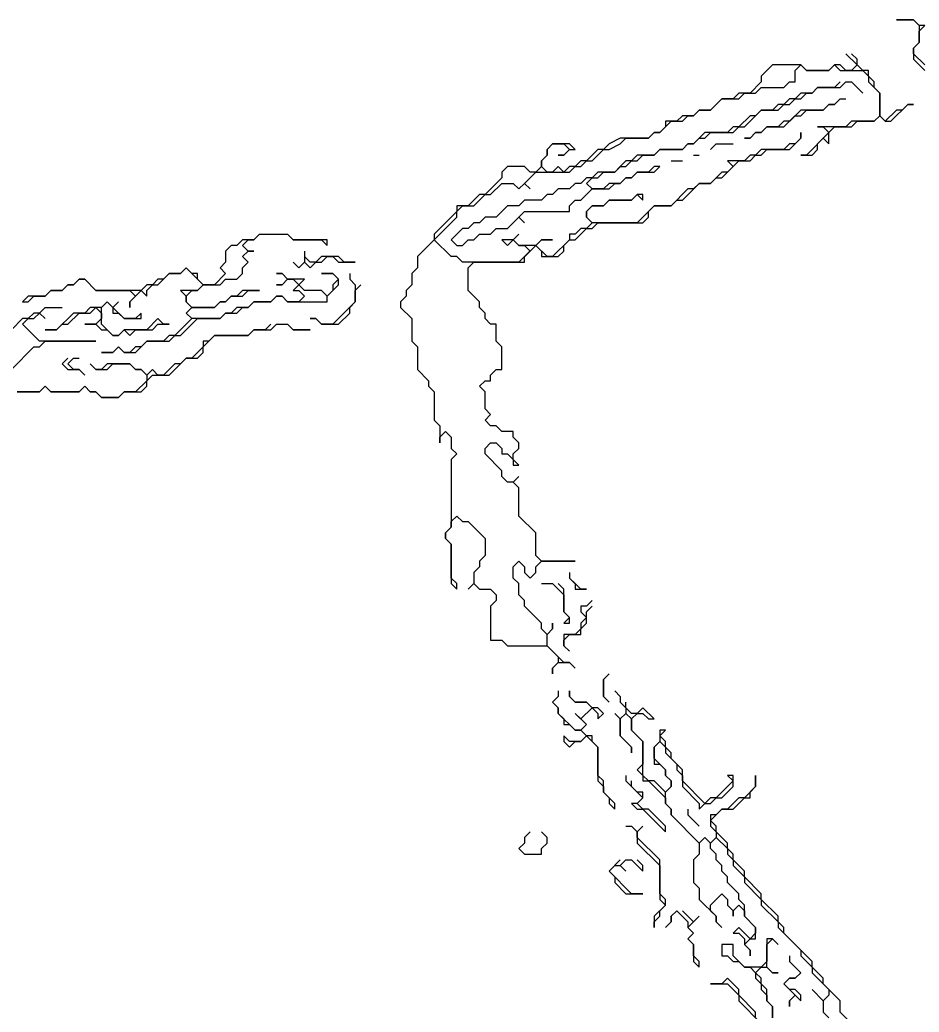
# Model space of a CAD drawing. Header units: metres. Extents: x 76363 to 76886, y 81203 to 81673.
# Drawn here: x 76647.2 to 76711, y 81477.4 to 81547.8 of the extents above; entities that cross this region are included whole.
import ezdxf

# ---------------------------------------------------------------- set-up
doc = ezdxf.new("R2010")
doc.units = ezdxf.units.M

msp = doc.modelspace()

# ---------------------------------------------------------------- linework, layer by layer
for points in [[(76711.4, 81547.4, 229.57), (76711, 81547.4, 229.57), (76710.6, 81547.8, 229.433), (76709.4, 81547.8, 229.37), (76710.6, 81547.8, 229.433), (76711, 81547.4, 229.57), (76711, 81546.2, 229.9), (76710.6, 81545.8, 229.81), (76710.6, 81545, 229.62), (76711.4, 81544.2, 229.66)], [(76711.4, 81544.6, 229.83), (76710.6, 81545.4, 229.737), (76710.6, 81545.8, 229.81), (76711, 81546.2, 229.9), (76711, 81547, 229.63), (76711.4, 81547.4, 229.57)], [(76705.8, 81545.4, 229.5), (76706.6, 81544.6, 229.598), (76706.2, 81544.2, 229.75), (76705.8, 81544.2, 229.75), (76705.4, 81544.6, 229.69), (76705, 81544.6, 229.585), (76704.6, 81544.2, 229.45), (76703, 81544.2, 229.15), (76702.6, 81544.6, 229.015), (76700.6, 81544.6, 228.91), (76699.8, 81543.8, 228.92), (76699.8, 81543.4, 228.895), (76699, 81542.6, 229.02), (76698.2, 81542.6, 228.86), (76697.8, 81542.2, 228.87), (76697, 81542.2, 228.855), (76696.2, 81541.4, 228.85), (76695.4, 81541.4, 228.82), (76695, 81541, 228.845), (76694.2, 81541, 228.837), (76693.8, 81540.6, 228.87), (76693, 81540.6, 228.87), (76693, 81540.2, 228.895), (76692.6, 81539.8, 228.99), (76692.2, 81539.8, 228.955), (76691.8, 81539.4, 228.97), (76689.8, 81539.4, 228.68), (76689, 81539, 228.735), (76688.6, 81538.6, 228.73), (76688.2, 81538.6, 228.73), (76687.4, 81537.8, 228.767), (76687, 81537.8, 228.765), (76686.6, 81537.4, 228.83), (76686.2, 81537.4, 228.91), (76685.8, 81537, 228.93), (76685.4, 81537.4, 228.99), (76685, 81537, 228.81), (76684.6, 81537, 228.66), (76684.2, 81537.4, 228.61), (76684.2, 81537.8, 228.625), (76684.6, 81538.2, 228.64), (76684.6, 81538.6, 228.66), (76685, 81539, 228.6), (76685.8, 81539, 228.67), (76686.2, 81538.6, 228.66), (76685.8, 81538.2, 228.86), (76685.4, 81538.2, 228.79), (76685.8, 81538.2, 228.86), (76686.2, 81538.6, 228.66), (76686.6, 81538.6, 228.73), (76686.2, 81539, 228.67), (76685, 81539, 228.6), (76684.6, 81538.6, 228.66), (76684.6, 81538.2, 228.64), (76684.2, 81537.8, 228.625), (76684.2, 81537.4, 228.61), (76683.8, 81537, 228.59), (76683.4, 81537, 228.6), (76683, 81537.4, 228.54), (76681.8, 81537.4, 228.465), (76681.4, 81537, 228.52), (76681.4, 81536.6, 228.51), (76680.2, 81535.4, 228.535), (76679.8, 81535.4, 228.46), (76679, 81534.6, 228.5), (76678.2, 81534.6, 228.43), (76678.2, 81534.2, 228.41), (76676.6, 81532.6, 228.5), (76676.6, 81532.2, 228.49), (76675.4, 81531, 228.545), (76675.4, 81530.2, 228.55), (76675, 81529.8, 228.45), (76675, 81529, 228.43), (76674.6, 81528.6, 228.4), (76674.6, 81528.2, 228.39), (76674.2, 81527.8, 228.3), (76674.2, 81527.4, 228.303), (76675, 81526.6, 228.55), (76675, 81525, 228.32), (76675.4, 81524.6, 228.46), (76675.4, 81523, 228.337), (76676.2, 81522.2, 228.42), (76676.2, 81521.8, 228.295), (76676.6, 81521.4, 228.39), (76676.6, 81519.4, 228.415), (76677, 81519, 228.51), (76677, 81517.8, 228.455), (76677, 81518.2, 228.438), (76677.4, 81518.6, 228.565), (76677.8, 81518.2, 228.785), (76677.8, 81517.4, 228.75), (76678.2, 81517, 228.88), (76677.8, 81516.6, 228.653), (76677.8, 81511.8, 228.42), (76677.4, 81511.4, 228.33), (76677.4, 81511, 228.315), (76677.8, 81510.6, 228.37), (76677.8, 81507.8, 228.32), (76678.2, 81507.4, 228.38), (76678.2, 81507.8, 228.47), (76677.8, 81508.2, 228.38), (76677.8, 81510.6, 228.37), (76677.4, 81511, 228.315), (76677.4, 81511.4, 228.33), (76677.8, 81511.8, 228.42), (76677.8, 81512.2, 228.44), (76678.2, 81512.6, 228.565), (76678.6, 81512.2, 228.75), (76679, 81512.2, 228.82), (76680.2, 81511, 228.835), (76680.2, 81509.8, 228.7), (76679.8, 81509.4, 228.62), (76679.8, 81509, 228.71), (76679.4, 81508.6, 228.73), (76679.4, 81507.8, 228.585), (76679, 81507.4, 228.53), (76679.4, 81507.8, 228.585), (76679.8, 81507.4, 228.495), (76680.6, 81507.4, 228.76), (76681, 81507, 228.505), (76681, 81506.6, 228.485), (76680.6, 81506.2, 228.42), (76680.6, 81503.8, 228.37), (76681.4, 81503.8, 228.59), (76681.8, 81503.4, 228.37), (76684.6, 81503.4, 228.75), (76685.4, 81502.6, 228.657), (76685.4, 81502.2, 228.395), (76685, 81501.8, 228.26), (76685, 81501.4, 228.27), (76685, 81501.8, 228.26), (76685.4, 81502.2, 228.395), (76686.2, 81502.2, 228.73), (76686.6, 81501.8, 228.537), (76686.2, 81502.2, 228.73), (76685.8, 81502.2, 228.637), (76684.6, 81503.4, 228.75), (76684.6, 81504.2, 229.06), (76685, 81504.6, 229.15), (76685, 81505, 229.205), (76685, 81504.6, 229.15), (76684.6, 81504.2, 229.06), (76684.2, 81504.6, 229.16), (76684.2, 81505, 229.17), (76683, 81506.2, 229.15), (76683, 81506.6, 229.25), (76682.6, 81507, 229.225), (76682.6, 81507.8, 229.45), (76682.2, 81508.2, 229.4), (76682.2, 81509, 229.528), (76682.6, 81509.4, 229.3), (76683, 81509, 229.2), (76683, 81508.6, 229.437), (76683.4, 81508.2, 229.24), (76683.8, 81508.6, 228.95), (76683.8, 81509, 228.81), (76684.2, 81509.4, 228.675), (76686.6, 81509.4, 228.66), (76684.2, 81509.4, 228.675), (76683.8, 81509.8, 228.747), (76683.8, 81511.4, 228.62), (76682.6, 81512.6, 228.71), (76682.6, 81514.6, 228.565), (76682.2, 81515, 228.59), (76682.6, 81515.4, 228.675), (76682.2, 81515, 228.59), (76681.8, 81515, 228.78), (76681.4, 81515.4, 228.91), (76681.4, 81515.8, 228.89), (76680.2, 81517, 229.1), (76680.2, 81517.4, 229.04), (76680.6, 81517.8, 228.98), (76681, 81517.8, 229.003), (76681.4, 81517.4, 229.23), (76681.4, 81517, 229.25), (76681.8, 81517, 229.12), (76682.2, 81516.6, 228.77), (76682.2, 81516.2, 228.76), (76682.6, 81516.2, 228.715), (76682.2, 81516.6, 228.77), (76682.2, 81517, 228.89), (76682.6, 81517.4, 228.73), (76682.6, 81517.8, 228.74), (76682.2, 81518.2, 228.73), (76682.2, 81518.6, 228.785), (76681.4, 81518.6, 228.63), (76681, 81519, 228.655), (76680.6, 81519, 228.655), (76680.2, 81519.4, 228.748), (76680.6, 81519.8, 228.65), (76680.2, 81520.2, 228.71), (76680.2, 81521.4, 228.61), (76679.8, 81521.8, 228.7), (76680.2, 81522.2, 228.873), (76680.6, 81522.2, 228.795), (76680.6, 81522.6, 228.85), (76681, 81523, 228.67), (76681.4, 81523, 228.48), (76681.4, 81524.6, 228.32), (76681, 81525, 228.38), (76681, 81526.2, 228.165), (76680.6, 81526.2, 228.21), (76680.2, 81526.6, 228.22), (76680.2, 81527, 228.24), (76679.8, 81527.4, 228.26), (76679.8, 81527.8, 228.275), (76679, 81528.6, 228.36), (76679, 81530.2, 228.31), (76679.4, 81530.6, 228.56), (76683, 81530.6, 228.43), (76683, 81531, 228.485), (76683.8, 81531.8, 228.67), (76684.2, 81531.4, 228.575), (76684.2, 81531, 228.477), (76685.4, 81531, 228.51), (76685.8, 81531.4, 228.53), (76685.8, 81531.8, 228.59), (76686.2, 81532.2, 228.56), (76686.6, 81532.2, 228.44), (76687.4, 81533, 228.71), (76687.8, 81533, 228.635), (76688.2, 81533.4, 228.65), (76691.4, 81533.4, 228.64), (76691.8, 81533.8, 228.57), (76691.8, 81534.2, 228.63), (76692.2, 81534.6, 228.77), (76693.4, 81534.6, 228.76), (76693.8, 81535, 228.97), (76694.2, 81535, 228.85), (76695.4, 81536.2, 229.21), (76696.2, 81536.2, 229.17), (76696.6, 81536.6, 229.22), (76697, 81536.6, 229.22), (76698.2, 81537.8, 229.73), (76699, 81537.8, 229.57), (76699.4, 81538.2, 229.545), (76699.8, 81538.2, 229.51), (76700.2, 81538.6, 229.64), (76701.8, 81538.6, 229.56), (76702.6, 81539.4, 229.7), (76702.6, 81539.8, 229.835), (76702.6, 81539.4, 229.7), (76702.2, 81539, 229.69), (76701.8, 81539, 229.77), (76701.4, 81538.6, 229.635), (76699.8, 81538.6, 229.733), (76699.4, 81538.2, 229.545), (76699, 81538.2, 229.74), (76698.6, 81537.8, 229.53), (76697.4, 81537.8, 229.65), (76697.8, 81537.4, 229.48), (76697.4, 81537, 229.31), (76697, 81537, 229.355), (76696.2, 81536.2, 229.17), (76695.4, 81536.2, 229.21), (76695, 81535.8, 229.04), (76694.6, 81535.8, 229.16), (76693.4, 81534.6, 228.76), (76692.2, 81534.6, 228.77), (76691, 81533.4, 228.64), (76687.8, 81533.4, 228.81), (76687.4, 81533.8, 228.895), (76687.4, 81534.2, 229.07), (76687.8, 81534.6, 229.24), (76688.6, 81534.6, 229.2), (76689, 81535, 229.347), (76690.6, 81535, 229.13), (76691, 81535.4, 229.26), (76691.4, 81535, 229.04), (76691.4, 81535.4, 229.3), (76691, 81535.4, 229.26), (76690.6, 81535, 229.13), (76689, 81535, 229.347), (76688.6, 81534.6, 229.2), (76687.8, 81534.6, 229.24), (76687.4, 81534.2, 229.07), (76687.4, 81533.8, 228.895), (76687.8, 81533.4, 228.81), (76687.4, 81533, 228.71), (76687, 81533, 228.71), (76686.6, 81532.6, 228.575), (76686.2, 81532.6, 228.715), (76686.2, 81532.2, 228.56), (76685, 81531, 228.55), (76684.6, 81531, 228.503), (76683.8, 81531.8, 228.67), (76684.2, 81532.2, 228.915), (76685, 81532.2, 228.87), (76684.2, 81532.2, 228.915), (76683.8, 81531.8, 228.67), (76682.6, 81531.8, 228.83), (76682.2, 81532.2, 229.13), (76682.6, 81532.6, 229.17), (76682.2, 81532.2, 229.13), (76681.4, 81532.2, 229.23), (76681.8, 81531.8, 228.883), (76682.2, 81532.2, 229.13), (76682.6, 81531.8, 228.83), (76683, 81531.8, 228.83), (76683.4, 81531.4, 228.55), (76682.6, 81530.6, 228.55), (76678.6, 81530.6, 228.633), (76678.2, 81531, 228.845), (76677.8, 81531, 228.925), (76676.6, 81532.2, 228.49), (76678.2, 81533.8, 228.48), (76678.2, 81534.2, 228.41), (76678.6, 81534.6, 228.435), (76679.4, 81534.6, 228.47), (76680.2, 81535.4, 228.535), (76680.6, 81535.4, 228.57), (76681.4, 81536.2, 228.528), (76682.2, 81536.2, 228.83), (76682.6, 81535.8, 228.877), (76683, 81536.2, 228.86), (76683.4, 81535.8, 229.01), (76683, 81536.2, 228.86), (76683.8, 81537, 228.59), (76686.2, 81537, 228.89), (76686.6, 81537.4, 228.83), (76687, 81537.4, 228.785), (76687.4, 81537.8, 228.767), (76687.8, 81537.8, 228.84), (76688.6, 81538.6, 228.73), (76689, 81538.6, 228.76), (76689.8, 81539, 228.81), (76690.2, 81539.4, 228.75), (76691.8, 81539.4, 228.97), (76692.2, 81539.8, 228.955), (76692.6, 81539.8, 228.99), (76693.4, 81540.6, 228.87), (76694.2, 81540.6, 228.873), (76694.6, 81541, 228.885), (76695, 81541, 228.845), (76695.4, 81541.4, 228.82), (76696.2, 81541.4, 228.85), (76697, 81542.2, 228.855), (76698.2, 81542.2, 228.85), (76698.6, 81542.6, 228.975), (76699.4, 81542.6, 229.02), (76699.8, 81543, 228.88), (76701.4, 81543, 229.255), (76701.8, 81543.4, 229.23), (76702.2, 81543.4, 229.345), (76702.2, 81544.2, 229.01), (76702.6, 81544.6, 229.015), (76703, 81544.2, 229.15), (76704.6, 81544.2, 229.45), (76705, 81544.6, 229.585), (76705.4, 81544.2, 229.76), (76707, 81544.2, 229.67), (76707.4, 81543.8, 229.73), (76707.4, 81543.4, 229.75), (76708.2, 81542.6, 229.635), (76708.2, 81541, 229.525), (76707.8, 81540.6, 229.55), (76706.2, 81540.6, 229.67), (76705.8, 81540.2, 229.66), (76703.8, 81540.2, 229.81), (76704.2, 81540.2, 229.855), (76704.6, 81539.8, 229.56), (76703, 81538.2, 229.46), (76702.6, 81538.2, 229.45), (76703.4, 81538.2, 229.42), (76703.8, 81538.6, 229.47), (76703.8, 81539, 229.557), (76704.2, 81539.4, 229.547), (76704.6, 81539, 229.46), (76704.6, 81539.8, 229.56), (76705, 81540.2, 229.695), (76706.2, 81540.2, 229.575), (76706.6, 81540.6, 229.68), (76707.8, 81540.6, 229.55), (76708.2, 81541, 229.525), (76708.6, 81540.6, 229.43), (76709, 81540.6, 229.407), (76710.2, 81541.8, 229.44), (76710.6, 81541.8, 229.44), (76710.2, 81541.8, 229.44), (76709.8, 81541.4, 229.31), (76709.4, 81541.4, 229.39), (76708.6, 81540.6, 229.43), (76708.2, 81541, 229.525), (76708.2, 81542.6, 229.635), (76707.8, 81543, 229.7), (76707.8, 81543.4, 229.71), (76707.4, 81543.8, 229.73), (76707.4, 81544.2, 229.71), (76707, 81544.2, 229.67), (76706.6, 81544.6, 229.598), (76706.6, 81545, 229.56), (76706.2, 81545.4, 229.57)], [(76705.4, 81543.4, 230.02), (76705, 81543, 230.05), (76703.8, 81543, 229.785), (76703.4, 81542.6, 230.08), (76702.6, 81542.6, 229.885), (76702.2, 81542.2, 230.06), (76701.8, 81542.2, 229.72), (76701.4, 81541.8, 229.952), (76701, 81541.8, 229.82), (76700.6, 81541.4, 229.95), (76699.8, 81541.4, 229.783), (76699.4, 81541, 230.015), (76699, 81541, 229.717), (76698.2, 81540.2, 229.835), (76697.8, 81540.2, 229.76), (76697.4, 81539.8, 229.82), (76695.8, 81539.8, 229.67), (76695, 81539, 229.755), (76694.6, 81539, 229.71), (76694.2, 81538.6, 229.827), (76692.6, 81538.6, 229.585), (76692.2, 81538.2, 229.735), (76691, 81538.2, 229.505), (76690.6, 81537.8, 229.675), (76690.2, 81537.8, 229.55), (76689.4, 81537, 229.72), (76688.2, 81537, 229.378), (76687.8, 81536.6, 229.333), (76687.4, 81536.6, 229.25), (76687, 81536.2, 229.465), (76686.6, 81536.2, 229.298), (76686.2, 81535.8, 229.46), (76685.4, 81535.8, 229.353), (76685, 81535.4, 229.44), (76684.6, 81535.4, 229.4), (76684.2, 81535, 229.5), (76683, 81535, 229.39), (76682.6, 81534.6, 229.49), (76681.8, 81534.6, 229.41), (76681, 81533.8, 229.3), (76680.2, 81533.8, 229.153), (76679.8, 81533.4, 229.175), (76679.4, 81533.4, 228.99), (76679, 81533, 229.085), (76678.6, 81533, 228.965), (76677.8, 81532.2, 229.015), (76678.2, 81531.8, 229.22), (76678.6, 81531.8, 229.19), (76679, 81532.2, 229.24), (76679.4, 81532.2, 229.417), (76679.8, 81532.6, 229.525), (76680.6, 81532.6, 229.485), (76681, 81533, 229.5), (76681.8, 81533, 229.73), (76682.6, 81533.8, 229.76), (76683, 81533.4, 229.51), (76682.6, 81533.8, 229.76), (76683, 81534.2, 229.793), (76686.2, 81534.2, 229.46), (76686.2, 81534.6, 229.55), (76686.6, 81535, 229.795), (76687, 81535, 229.795), (76687.8, 81535.8, 229.675), (76689, 81535.8, 229.705), (76689.4, 81536.2, 229.845), (76689.8, 81536.2, 229.915), (76690.2, 81536.6, 230.01), (76690.6, 81536.6, 229.93), (76691, 81537, 229.947), (76692.2, 81537, 229.95), (76692.6, 81537.4, 230.033), (76692.2, 81537.4, 229.96), (76691.8, 81537, 229.95), (76691, 81537, 229.947), (76690.6, 81536.6, 229.93), (76690.2, 81536.6, 230.01), (76689.8, 81536.2, 229.915), (76689, 81536.2, 229.84), (76688.6, 81535.8, 229.68), (76687.8, 81535.8, 229.675), (76687.4, 81536.2, 229.47), (76687.8, 81536.6, 229.333), (76688.2, 81536.6, 229.625), (76688.6, 81537, 229.57), (76689.4, 81537, 229.72), (76689.8, 81537.4, 229.583), (76690.2, 81537.4, 229.763), (76690.6, 81537.8, 229.675), (76691, 81537.8, 229.715), (76691.4, 81538.2, 229.707), (76692.2, 81538.2, 229.735), (76692.6, 81538.6, 229.585), (76694.2, 81538.6, 229.827), (76694.6, 81539, 229.71), (76695, 81539, 229.755), (76695.4, 81539.4, 229.805), (76695.8, 81539.4, 229.89), (76696.2, 81539.8, 229.767), (76697.8, 81539.8, 229.935), (76698.2, 81540.2, 229.835), (76698.6, 81540.2, 230.095), (76699.8, 81541.4, 229.783), (76701, 81541.4, 230.14), (76701.4, 81541.8, 229.952), (76701.8, 81541.8, 230.085), (76702.2, 81542.2, 230.06), (76702.6, 81542.2, 230.1), (76703, 81542.6, 229.962), (76703.4, 81542.6, 230.08), (76703.8, 81543, 229.785), (76705.4, 81543, 230.16), (76705.8, 81543.4, 230.1), (76706.2, 81543.4, 230.02), (76707, 81542.6, 230.02), (76706.2, 81543.4, 230.02)], [(76705.4, 81542.2, 230.275), (76705, 81541.8, 230.19), (76704.6, 81541.8, 230.15), (76704.2, 81541.4, 230.17), (76702.6, 81541.4, 230.327), (76701.8, 81540.6, 230.22), (76701.4, 81540.6, 230.23), (76701, 81540.2, 230.2), (76700.2, 81540.2, 230.13), (76699.8, 81539.8, 230.115), (76699.4, 81539.8, 230.115), (76699, 81539.4, 230.1), (76698.6, 81539.4, 230.18), (76699, 81539.4, 230.1), (76699.4, 81539.8, 230.115), (76699.8, 81539.8, 230.115), (76700.2, 81540.2, 230.13), (76701.4, 81540.2, 230.205), (76702.2, 81541, 230.313), (76702.6, 81541, 230.275), (76703, 81541.4, 230.25), (76704.2, 81541.4, 230.17), (76704.6, 81541.8, 230.15), (76705, 81541.8, 230.19), (76705.4, 81542.2, 230.275), (76705.8, 81542.2, 230.257)], [(76696.6, 81539, 230.09), (76696.2, 81538.6, 230.115), (76696.6, 81539, 230.09), (76697.8, 81539, 230.16)], [(76695, 81538.2, 230.02), (76695.4, 81538.2, 229.99)], [(76693.4, 81537.8, 230.05), (76694.2, 81537.8, 230.045)], [(76664.2, 81532.6, 228.47), (76663.8, 81532.2, 228.525), (76663, 81532.2, 228.6), (76662.6, 81531.8, 228.67), (76662.2, 81531.8, 228.67), (76661.8, 81531.4, 228.73), (76661.8, 81530.6, 228.81), (76661.4, 81530.2, 228.795), (76661.8, 81529.8, 228.89), (76661, 81529, 228.78), (76660.2, 81529, 228.86), (76659.8, 81529.4, 228.88), (76659.8, 81529.8, 228.82), (76659.4, 81529.8, 228.82), (76659, 81530.2, 228.99), (76658.6, 81529.8, 228.94), (76657.8, 81529.8, 228.98), (76657.4, 81529.4, 228.96), (76657, 81529.4, 229), (76656.6, 81529, 229.023), (76656.2, 81529, 228.985), (76655.8, 81528.6, 229.01), (76652.6, 81528.6, 229.1), (76651.8, 81529.4, 228.98), (76651.4, 81529.4, 228.985), (76651, 81529, 228.963), (76650.6, 81529, 228.97), (76650.2, 81528.6, 228.95), (76649.4, 81528.6, 228.955), (76649, 81528.2, 229.02), (76647.8, 81528.2, 228.98), (76647.4, 81527.8, 229.08), (76647.8, 81527.8, 229.145), (76648.2, 81528.2, 228.94), (76649, 81528.2, 229.02), (76649.4, 81528.6, 228.955), (76650.2, 81528.6, 228.95), (76650.6, 81529, 228.97), (76651, 81529, 228.963), (76651.4, 81529.4, 228.985), (76651.8, 81529.4, 228.98), (76652.6, 81528.6, 229.1), (76655, 81528.6, 229.048), (76655.4, 81528.2, 229.03), (76655, 81527.8, 229.24), (76655, 81527.4, 229.305), (76655, 81527.8, 229.24), (76655.8, 81528.6, 229.01), (76656.2, 81528.2, 229.035), (76656.2, 81528.6, 229.01), (76656.6, 81529, 229.023), (76657, 81529, 229.03), (76657.8, 81529.8, 228.98), (76658.6, 81529.8, 228.94), (76659, 81530.2, 228.99), (76660.2, 81529, 228.86), (76659.8, 81528.6, 228.99), (76658.6, 81528.6, 229.23), (76659, 81528.2, 229.248), (76659, 81527.8, 229.42), (76659.4, 81527.4, 229.595), (76659, 81527, 229.77), (76659.4, 81526.6, 229.94), (76658.2, 81525.4, 230.165), (76657.8, 81525.4, 230.045), (76657.4, 81525, 230), (76656.2, 81525, 229.995), (76655.8, 81524.6, 229.98), (76655.4, 81524.6, 230.14), (76655, 81524.2, 230.19), (76654.6, 81524.2, 230.39), (76654.2, 81524.6, 230.44), (76653.8, 81524.2, 230.43), (76653, 81524.2, 230.545), (76653.8, 81524.2, 230.43), (76654.2, 81524.6, 230.44), (76654.6, 81524.2, 230.39), (76655.4, 81524.2, 230.097), (76656.2, 81525, 229.995), (76657.8, 81525, 230.035), (76658.2, 81525.4, 230.165), (76658.6, 81525.4, 230.06), (76659.8, 81526.6, 229.87), (76661.4, 81526.6, 229.66), (76661.8, 81527, 229.61), (76662.6, 81527, 229.6), (76663, 81527.4, 229.735), (76663.4, 81527.4, 229.735), (76663.8, 81527.8, 229.79), (76665, 81527.8, 229.825), (76665.4, 81528.2, 229.88), (76665.8, 81528.2, 229.8), (76666.2, 81527.8, 229.71), (76669, 81527.8, 229.465), (76669, 81528.2, 229.44), (76669.8, 81529, 229.015), (76669.8, 81529.4, 228.99), (76669.4, 81529.8, 228.98), (76668.6, 81529.8, 229.09), (76669.4, 81529.8, 228.98), (76669.8, 81529.4, 228.99), (76669.4, 81529, 229.13), (76669.4, 81528.6, 229.163), (76669, 81528.2, 229.44), (76668.6, 81528.6, 229.347), (76667.4, 81528.6, 229.2), (76667, 81529, 229.14), (76667.4, 81529.4, 229.057), (76666.2, 81529.4, 229.28), (76665.8, 81529.8, 229.25), (76665.4, 81529.8, 229.26), (76665.8, 81529.8, 229.25), (76666.2, 81529.4, 229.28), (76665.8, 81529, 229.45), (76665.4, 81529, 229.49), (76665.8, 81529, 229.45), (76666.2, 81529.4, 229.28), (76666.6, 81529.4, 229.16), (76667, 81529, 229.14), (76666.6, 81528.6, 229.505), (76667, 81528.6, 229.272), (76667.4, 81528.2, 229.41), (76667, 81527.8, 229.54), (76666.2, 81527.8, 229.71), (76665.8, 81528.2, 229.8), (76665.4, 81528.2, 229.88), (76665, 81527.8, 229.825), (76663.8, 81527.8, 229.79), (76663.4, 81527.4, 229.735), (76662.6, 81527.4, 229.723), (76662.2, 81527, 229.605), (76661.8, 81527, 229.61), (76661.4, 81526.6, 229.66), (76659.4, 81526.6, 229.94), (76659, 81527, 229.77), (76659.4, 81527.4, 229.595), (76661, 81527.4, 229.365), (76661.4, 81527.8, 229.3), (76661.8, 81527.8, 229.34), (76662.2, 81528.2, 229.43), (76663, 81528.2, 229.545), (76663.4, 81528.6, 229.47), (76664.2, 81528.6, 229.587), (76663, 81528.6, 229.42), (76662.6, 81528.2, 229.43), (76662.2, 81528.2, 229.43), (76661.8, 81527.8, 229.34), (76661.4, 81527.8, 229.3), (76661, 81527.4, 229.365), (76659.4, 81527.4, 229.595), (76659, 81527.8, 229.42), (76659, 81528.2, 229.248), (76659.4, 81528.6, 229.07), (76659.8, 81528.6, 228.99), (76660.2, 81529, 228.86), (76661.4, 81529, 228.77), (76661.8, 81529.4, 228.893), (76662.6, 81529.4, 229.1), (76663, 81529.8, 229.075), (76663, 81530.2, 229.06), (76663.4, 81530.6, 229.07), (76663, 81531, 228.93), (76663.4, 81531.4, 228.835), (76663.8, 81531.4, 228.8), (76663.4, 81531.4, 228.835), (76663, 81531.8, 228.59), (76663.4, 81532.2, 228.56), (76663.8, 81532.2, 228.525), (76664.2, 81532.6, 228.47), (76666.2, 81532.6, 228.46), (76666.6, 81532.2, 228.51), (76668.6, 81532.2, 228.51), (76669, 81531.8, 228.49), (76669, 81532.2, 228.5), (76666.6, 81532.2, 228.51), (76666.2, 81532.6, 228.46)], [(76667.4, 81531.4, 228.63), (76667.4, 81530.6, 228.865), (76667, 81530.2, 228.96), (76666.6, 81530.6, 229.06), (76667, 81530.2, 228.96), (76667.4, 81530.6, 228.865), (76667.8, 81530.2, 228.88), (76668.2, 81530.6, 228.83), (76668.6, 81530.6, 228.67), (76669, 81531, 228.575), (76669.4, 81531, 228.525), (76669.8, 81530.6, 228.59), (76671, 81530.6, 228.505), (76670.2, 81530.6, 228.58), (76669.8, 81531, 228.56), (76668.6, 81531, 228.69), (76668.2, 81530.6, 228.83), (76667.8, 81530.6, 228.873), (76667.4, 81531, 228.77)], [(76670.6, 81529.8, 228.67), (76670.6, 81529.4, 228.713), (76671, 81529, 228.555), (76671, 81527.8, 228.39), (76669.4, 81526.2, 228.74), (76668.6, 81526.2, 228.75), (76668.2, 81526.6, 229.003), (76667.8, 81526.6, 229.02), (76668.2, 81526.6, 229.003), (76668.6, 81526.2, 228.75), (76669.8, 81526.2, 228.63), (76670.6, 81527, 228.51), (76670.6, 81527.4, 228.44), (76671, 81527.8, 228.39), (76671, 81528.6, 228.45), (76671.4, 81529, 228.463)], [(76653.4, 81527.8, 229.467), (76653, 81527.4, 230.09), (76652.2, 81527.4, 230.005), (76651.8, 81527, 230.206), (76651, 81527, 230.077), (76649.8, 81525.8, 230.405), (76649, 81525.8, 230.44), (76649.8, 81525.8, 230.405), (76650.2, 81526.2, 230.38), (76650.6, 81526.2, 230.45), (76651.4, 81527, 230.127), (76652.2, 81527, 230.197), (76652.6, 81527.4, 230.005), (76653, 81527, 230.365), (76653, 81526.6, 230.35), (76652.6, 81526.2, 230.6), (76651.8, 81526.2, 230.53), (76652.6, 81526.2, 230.6), (76653, 81525.8, 230.5), (76653.4, 81525.8, 230.43), (76653.8, 81525.4, 230.295), (76654.2, 81525.4, 230.215), (76654.6, 81525.8, 229.887), (76655, 81525.4, 230.01), (76655.4, 81525.8, 229.677), (76656.6, 81525.8, 229.8), (76657, 81526.2, 229.78), (76657.8, 81526.2, 229.895), (76657.4, 81526.2, 229.85), (76657, 81526.6, 229.64), (76656.2, 81525.8, 229.73), (76654.6, 81525.8, 229.887), (76654.2, 81525.4, 230.215), (76653.8, 81525.4, 230.295), (76653, 81526.2, 230.44), (76653, 81527.4, 230.09), (76653.4, 81527.8, 229.467), (76653.8, 81527.4, 229.72), (76653.8, 81527, 229.79), (76654.2, 81527, 229.737), (76654.6, 81526.6, 229.54), (76655.8, 81526.6, 229.42), (76655.8, 81527, 229.27), (76655.4, 81526.6, 229.383), (76654.6, 81526.6, 229.54), (76653.8, 81527.4, 229.72), (76654.2, 81527.8, 229.437)], [(76649, 81527.4, 229.477), (76648.6, 81527, 229.92), (76648.2, 81527, 229.792), (76647.8, 81526.6, 229.882), (76647.4, 81526.6, 229.623), (76646.6, 81525.8, 230.297)], [(76646.6, 81523, 230.02), (76648.2, 81524.6, 230.625), (76648.6, 81524.6, 230.585), (76649, 81525, 230.71), (76652.6, 81525, 230.7), (76648.6, 81525, 230.64), (76647.4, 81526.2, 229.958), (76647.8, 81526.6, 229.882), (76648.2, 81526.6, 230.1), (76648.6, 81527, 229.92), (76649, 81526.6, 230.09), (76648.6, 81527, 229.92), (76649, 81527.4, 229.477), (76650.2, 81527.4, 229.613)], [(76665, 81526.2, 228.897), (76664.6, 81525.8, 228.855), (76663.8, 81525.8, 228.855), (76663.4, 81525.4, 228.68), (76661, 81525.4, 229), (76660.6, 81525, 228.99), (76660.2, 81525, 229.22), (76660.2, 81524.6, 228.93), (76659.4, 81523.8, 228.857), (76659, 81523.8, 229.015), (76658.6, 81523.4, 228.92), (76658.2, 81523.4, 229.08), (76657.4, 81522.6, 228.89), (76657, 81522.6, 228.97), (76656.6, 81523, 229.18), (76656.2, 81522.6, 229.045), (76655.8, 81523, 229.38), (76655.4, 81523, 229.53), (76655, 81523.4, 229.907), (76653.4, 81523.4, 230.09), (76653, 81523, 229.96), (76652.6, 81523, 229.922), (76652.2, 81523.4, 230.25), (76652.6, 81523, 229.922), (76653.4, 81523, 229.88), (76653.8, 81523.4, 229.987), (76655, 81523.4, 229.907), (76655.4, 81523, 229.53), (76655.8, 81523, 229.38), (76656.2, 81522.6, 229.045), (76656.2, 81522.2, 228.95), (76655.4, 81521.4, 228.885), (76654.6, 81521.4, 228.947), (76654.2, 81521, 228.8), (76653, 81521, 228.91), (76652.6, 81521.4, 229.16), (76652.2, 81521.4, 229.09), (76651.8, 81521.8, 229.33), (76651.4, 81521.4, 229.24), (76649.4, 81521.4, 228.94), (76649, 81521.8, 229.243), (76648.6, 81521.4, 228.985), (76647, 81521.4, 229.22)], [(76647, 81521.4, 229.22), (76648.6, 81521.4, 228.985), (76649, 81521.8, 229.243), (76649.4, 81521.4, 228.94), (76651.4, 81521.4, 229.24), (76651.8, 81521.8, 229.33), (76652.2, 81521.4, 229.09), (76652.6, 81521.4, 229.16), (76653, 81521, 228.91), (76654.2, 81521, 228.8), (76654.6, 81521.4, 228.947), (76655.8, 81521.4, 228.865), (76656.2, 81521.8, 228.86), (76656.2, 81522.2, 228.95), (76656.6, 81522.6, 228.97), (76657.8, 81522.6, 228.77), (76659, 81523.8, 229.015), (76659.8, 81523.8, 228.807), (76660.2, 81524.2, 228.87), (76660.2, 81524.6, 228.93), (76661, 81525.4, 229), (76663.4, 81525.4, 228.68), (76663.8, 81525.8, 228.855), (76665, 81525.8, 228.7), (76665.4, 81526.2, 228.835), (76666.2, 81526.2, 228.87), (76666.6, 81525.8, 228.695), (76667.8, 81525.8, 228.61), (76666.6, 81525.8, 228.695), (76666.2, 81526.2, 228.87)], [(76650.6, 81523.8, 230.35), (76650.2, 81523.4, 230.1), (76650.6, 81523, 230.01), (76651.4, 81523, 230), (76651.8, 81522.6, 229.83), (76651.4, 81523, 230), (76651, 81523, 230.08), (76650.6, 81523.4, 230.14), (76651, 81523.8, 230.345), (76651.4, 81523.8, 230.34)], [(76686.2, 81508.6, 228.76), (76686.2, 81508.2, 228.84), (76686.6, 81507.8, 228.83), (76686.6, 81507.4, 228.833), (76687.4, 81507.4, 228.81), (76687, 81507.4, 228.81), (76686.2, 81508.2, 228.84)], [(76684.2, 81507.8, 228.99), (76685, 81507.8, 229.02), (76685.8, 81507, 229.17), (76685.8, 81505.8, 229.24), (76686.2, 81505.4, 229.26), (76685.8, 81505, 229.32), (76686.2, 81505, 229.32), (76686.2, 81505.4, 229.26), (76685.8, 81505.8, 229.24), (76685.8, 81507.4, 229.04), (76685.4, 81507.8, 229.06)], [(76687.8, 81506.6, 228.69), (76687.4, 81506.2, 228.87), (76687, 81506.2, 228.99), (76687, 81505.8, 228.94), (76687.4, 81505.4, 228.847), (76687, 81505, 228.93), (76687, 81504.6, 228.99), (76686.6, 81504.2, 229.125), (76685.8, 81504.2, 229.13), (76685.8, 81503.4, 228.94), (76686.2, 81503, 229.135), (76685.8, 81503.4, 228.94), (76685.8, 81503.8, 228.96), (76686.2, 81504.2, 229.2), (76687, 81504.2, 229.01), (76687, 81504.6, 228.99), (76687.4, 81505, 228.85), (76687.4, 81505.8, 228.81), (76687.8, 81506.2, 228.75)], [(76689, 81501.4, 228.765), (76688.6, 81501, 228.75), (76688.6, 81499.8, 228.735), (76689, 81499.4, 228.76), (76688.6, 81499.8, 228.735), (76688.6, 81501, 228.75)], [(76685.4, 81500.2, 228.26), (76685.4, 81499.8, 228.325), (76685, 81499.4, 228.3), (76685.4, 81499, 228.325), (76685.4, 81498.6, 228.315), (76685.8, 81498.2, 228.33), (76685.8, 81497.8, 228.39), (76686.2, 81497.8, 228.6), (76686.6, 81497.4, 228.67), (76687, 81497.4, 228.8), (76687.4, 81497, 228.703), (76687, 81496.6, 228.56), (76686.2, 81496.6, 228.41), (76685.8, 81497, 228.368), (76685.8, 81496.6, 228.37), (76686.2, 81496.2, 228.31), (76686.6, 81496.6, 228.485), (76687, 81496.6, 228.56), (76687.4, 81497, 228.703), (76688.2, 81496.2, 228.58), (76688.2, 81493.8, 228.39), (76688.6, 81493.4, 228.49), (76688.6, 81493, 228.48), (76689, 81492.6, 228.475), (76689, 81492.2, 228.435), (76689.4, 81491.8, 228.42), (76689.4, 81492.2, 228.515), (76688.6, 81493, 228.48), (76688.6, 81493.8, 228.58), (76688.2, 81494.2, 228.375), (76688.2, 81496.2, 228.58), (76687.8, 81496.6, 228.56), (76687.8, 81497, 228.73), (76687.4, 81497, 228.703), (76687, 81497.4, 228.8), (76687.4, 81497.8, 229.15), (76687, 81498.2, 228.94), (76687.8, 81499, 228.59), (76688.2, 81498.6, 228.57), (76688.2, 81498.2, 228.7), (76688.6, 81498.6, 228.57), (76688.2, 81499, 228.585), (76687.8, 81499, 228.59), (76687.4, 81499.4, 228.61), (76686.6, 81499.4, 228.54), (76686.2, 81499.8, 228.47), (76686.2, 81500.2, 228.41), (76686.2, 81499.8, 228.47), (76686.6, 81499.4, 228.54), (76687.4, 81499.4, 228.61), (76687.8, 81499, 228.59), (76687, 81498.2, 228.94), (76686.6, 81498.6, 228.8), (76687.4, 81497.8, 229.15), (76687, 81497.4, 228.8), (76686.6, 81497.4, 228.67), (76685.4, 81498.6, 228.315), (76685.4, 81499, 228.325), (76685, 81499.4, 228.3), (76685.4, 81499.8, 228.325)], [(76689.4, 81500.2, 229.01), (76689.8, 81499.8, 228.96), (76689.8, 81499.4, 228.945), (76690.2, 81499, 229.04), (76690.2, 81498.6, 228.967), (76689.8, 81498.2, 228.78), (76689.4, 81498.6, 228.675), (76689.8, 81498.2, 228.78), (76689.8, 81497, 228.835), (76690.6, 81496.2, 229.07), (76690.6, 81495.8, 229.047), (76690.6, 81496.2, 229.07), (76689.8, 81497, 228.835), (76689.8, 81498.2, 228.78), (76690.2, 81498.6, 228.967), (76690.6, 81498.2, 229.115), (76690.6, 81497.4, 229.235), (76691.4, 81496.6, 229.31), (76691.4, 81495, 229.47), (76691, 81494.6, 229.425), (76691.4, 81494.2, 229.513), (76691.4, 81493.8, 229.49), (76691.8, 81493.8, 229.56), (76693, 81492.6, 229.78), (76693, 81492.2, 229.75), (76693.4, 81491.8, 230.015), (76693.4, 81491.4, 229.92), (76695.4, 81489.4, 229.997), (76695.4, 81488.6, 229.82), (76695, 81488.2, 229.73), (76695, 81486.6, 229.735), (76695.4, 81486.2, 229.84), (76695.4, 81485.4, 229.95), (76696.6, 81484.2, 229.745), (76696.6, 81483.8, 229.65), (76697, 81483.4, 229.86), (76696.6, 81483.8, 229.65), (76696.6, 81484.2, 229.745), (76696.2, 81484.6, 229.76), (76696.2, 81485, 229.78), (76697, 81485.8, 230.12), (76697.4, 81485.4, 230.18), (76697.4, 81485, 230.133), (76697.8, 81484.6, 230.14), (76697.8, 81484.2, 230.12), (76697.8, 81484.6, 230.14), (76698.2, 81485, 230.08), (76698.6, 81484.6, 230.057), (76698.6, 81484.2, 230.155), (76699.4, 81483.4, 230.04), (76699.4, 81483, 230.27), (76699, 81482.6, 230.465), (76698.2, 81483.4, 230.213), (76697.8, 81483, 230.07), (76698.2, 81483, 230.18), (76698.6, 81482.6, 230.35), (76698.6, 81482.2, 230.27), (76699, 81481.8, 230.23), (76699, 81481.4, 230.14), (76699, 81481.8, 230.23), (76698.6, 81482.2, 230.27), (76699, 81482.6, 230.465), (76699.4, 81482.6, 230.355), (76699.4, 81483.4, 230.04), (76698.6, 81484.2, 230.155), (76698.6, 81485, 229.93), (76698.2, 81485.4, 229.94), (76698.2, 81485.8, 229.88), (76697.4, 81486.6, 230.19), (76697.4, 81487, 229.975), (76697, 81487.4, 230.07), (76697, 81487.8, 229.97), (76696.6, 81488.2, 229.96), (76696.6, 81488.6, 229.82), (76696.2, 81489, 230.03), (76696.2, 81489.4, 229.82), (76696.6, 81489.8, 229.6), (76697.4, 81489, 229.565), (76697.4, 81488.6, 229.555), (76697.8, 81488.2, 229.58), (76697.8, 81487.8, 229.59), (76698.6, 81487, 229.55), (76698.6, 81486.6, 229.58), (76699.8, 81485.4, 229.475), (76699.8, 81485, 229.53), (76701, 81483.8, 229.485), (76701, 81483.4, 229.49), (76702.6, 81481.8, 229.46), (76702.6, 81481.4, 229.52), (76703.4, 81480.6, 229.48), (76703.4, 81480.2, 229.47), (76704.6, 81479, 229.41), (76704.6, 81478.6, 229.39), (76704.2, 81478.2, 229.53), (76703.4, 81479, 229.68), (76704.2, 81478.2, 229.53), (76704.2, 81477.4, 229.8), (76704.6, 81477, 229.82)], [(76706.2, 81476.6, 229.45), (76705.4, 81477.4, 229.415), (76705.4, 81478.2, 229.37), (76704.2, 81479.4, 229.425), (76704.2, 81479.8, 229.45), (76703.4, 81480.6, 229.48), (76703.4, 81481, 229.505), (76701.4, 81483, 229.44), (76701.4, 81483.4, 229.46), (76701, 81483.8, 229.485), (76701, 81484.2, 229.5), (76699.8, 81485.4, 229.475), (76699.8, 81485.8, 229.5), (76698.6, 81487, 229.55), (76698.6, 81487.4, 229.57), (76697.8, 81488.2, 229.58), (76697.8, 81488.6, 229.552), (76697.4, 81489, 229.565), (76697.4, 81489.4, 229.51), (76696.6, 81490.2, 229.59), (76696.6, 81490.6, 229.57), (76696.2, 81491, 229.51), (76697, 81491.8, 229.39), (76697.8, 81491.8, 229.575), (76698.6, 81492.6, 229.49), (76699, 81492.6, 229.57), (76699, 81493, 229.515), (76699.4, 81493.4, 229.61), (76699.4, 81494.2, 229.56), (76699.4, 81493.4, 229.61), (76698.6, 81492.6, 229.49), (76698.2, 81492.6, 229.47), (76697.4, 81491.8, 229.46), (76697, 81491.8, 229.39), (76696.6, 81491.4, 229.47), (76696.2, 81491.4, 229.45), (76696.2, 81490.6, 229.605), (76696.6, 81490.2, 229.59), (76696.6, 81489.8, 229.6), (76696.2, 81489.4, 229.82), (76695.8, 81489.8, 229.88), (76695.4, 81489.4, 229.997), (76693.4, 81491.4, 229.92), (76693.4, 81491.8, 230.015), (76693, 81492.2, 229.75), (76693, 81493, 229.76), (76693.4, 81493.4, 229.623), (76693.4, 81493.8, 229.57), (76693, 81494.2, 229.58), (76693, 81494.6, 229.447), (76692.2, 81495.4, 229.41), (76692.2, 81496.2, 229.33), (76692.6, 81496.6, 229.16), (76693, 81496.2, 229.135), (76693, 81495.8, 229.19), (76693.8, 81495, 229.16), (76693.8, 81494.6, 229.25), (76694.2, 81494.2, 229.167), (76694.2, 81493.4, 229.32), (76695.4, 81492.2, 229.185), (76695.4, 81491.8, 229.24), (76695.8, 81492.2, 229.18), (76696.2, 81492.2, 229.18), (76696.6, 81492.6, 229.19), (76697, 81492.6, 229.19), (76697.8, 81493.4, 229.22), (76697.8, 81494.2, 229.257), (76697.4, 81494.2, 229.27), (76697.8, 81493.8, 229.243), (76696.6, 81492.6, 229.19), (76696.2, 81492.6, 229.2), (76695.8, 81492.2, 229.18), (76694.2, 81493.8, 229.18), (76694.2, 81494.6, 229.14), (76693.4, 81495.4, 229.21), (76693.4, 81495.8, 229.195), (76693, 81496.2, 229.135), (76693, 81496.6, 229.15), (76692.6, 81497, 229.13), (76693, 81497.4, 229.087), (76692.6, 81497.4, 229.087), (76692.6, 81496.6, 229.16), (76692.2, 81496.2, 229.33), (76692.2, 81495, 229.465), (76692.6, 81495, 229.49), (76693, 81494.6, 229.447), (76693, 81494.2, 229.58), (76693.4, 81493.8, 229.57), (76693.4, 81493.4, 229.623), (76693, 81493, 229.76), (76692.2, 81493.8, 229.623), (76691.8, 81493.8, 229.56), (76691.4, 81494.2, 229.513), (76691.4, 81496.6, 229.31), (76690.6, 81497.4, 229.235), (76690.6, 81498.2, 229.115), (76691, 81498.6, 228.95), (76691.4, 81498.6, 228.94), (76691.8, 81498.2, 228.965), (76692.2, 81498.2, 229), (76691.4, 81499, 228.96), (76691, 81498.6, 228.95), (76690.6, 81498.6, 228.997), (76690.2, 81499, 229.04), (76690.2, 81499.4, 228.98)], [(76690.2, 81494.2, 228.94), (76690.2, 81493.8, 228.89), (76691.4, 81492.6, 228.98), (76691, 81492.2, 228.89), (76690.6, 81492.2, 228.74), (76691, 81491.8, 228.755), (76691.4, 81491.8, 228.87), (76693, 81490.2, 229.255), (76693, 81490.6, 229.235), (76691.8, 81491.8, 229.1), (76691.4, 81491.8, 228.87), (76691, 81492.2, 228.89), (76691.4, 81492.6, 228.98), (76691.4, 81493, 229.136), (76691, 81493, 228.95), (76690.6, 81493.4, 228.755), (76690.6, 81493.8, 228.983)], [(76693.8, 81492.6, 229.653)], [(76694.6, 81491.8, 229.55), (76694.6, 81491.4, 229.68), (76695.4, 81490.6, 229.65), (76694.6, 81491.4, 229.68)], [(76683.4, 81490.2, 228.56), (76683, 81489.8, 228.58), (76683, 81489.4, 228.68), (76682.6, 81489, 228.7), (76683, 81488.6, 228.76), (76684.2, 81488.6, 228.68), (76684.2, 81489, 228.62), (76684.6, 81489.4, 228.48), (76684.6, 81489.8, 228.495), (76684.2, 81490.2, 228.517)], [(76690.2, 81490.6, 228.515), (76690.6, 81490.6, 228.593), (76691, 81490.2, 228.605), (76691, 81489.4, 228.457), (76692.6, 81487.8, 228.61), (76692.6, 81485.4, 228.74), (76693, 81485, 228.72), (76692.2, 81484.2, 228.685), (76692.2, 81483.4, 228.805), (76692.2, 81483.8, 228.67), (76692.6, 81484.2, 228.68), (76692.6, 81484.6, 228.625), (76693, 81485, 228.72), (76693, 81485.4, 228.81), (76692.6, 81485.8, 228.627), (76692.6, 81488.2, 228.705), (76691, 81489.8, 228.47), (76691, 81490.2, 228.605), (76691.4, 81490.6, 228.74), (76691, 81490.2, 228.605), (76690.6, 81490.6, 228.593)], [(76689.8, 81488.2, 228.485), (76689, 81487.4, 228.53), (76689.4, 81487, 228.625), (76689.4, 81486.6, 228.65), (76690.2, 81485.8, 228.537), (76691.4, 81485.8, 228.645), (76690.6, 81485.8, 228.605), (76689, 81487.4, 228.53), (76689.4, 81487.8, 228.545), (76689.8, 81487.8, 228.51), (76690.2, 81487.4, 228.65), (76689.8, 81487.8, 228.51), (76690.2, 81488.2, 228.41), (76690.6, 81488.2, 228.4), (76691.4, 81487.4, 228.45), (76691.4, 81487.8, 228.465), (76691, 81488.2, 228.425)], [(76693.8, 81484.6, 229.08), (76693.4, 81484.2, 228.883), (76693.4, 81483.8, 228.89), (76693, 81483.4, 228.92), (76693.4, 81483.8, 228.89), (76693.4, 81484.2, 228.883), (76693.8, 81484.6, 229.08), (76694.6, 81483.8, 228.98), (76694.6, 81483.4, 228.87), (76695, 81483, 228.965), (76694.6, 81482.6, 228.835), (76695, 81482.2, 228.933), (76695, 81481, 228.84), (76695.4, 81480.6, 228.93), (76695.4, 81481, 228.955), (76695, 81481.4, 228.86), (76695, 81482.2, 228.933), (76694.6, 81482.6, 228.835), (76695, 81483, 228.965), (76694.6, 81483.4, 228.87), (76695.4, 81484.2, 229.4), (76695, 81483.8, 229.04), (76694.2, 81484.6, 229.16)], [(76700.6, 81477, 229.563), (76700.6, 81477.8, 229.68), (76700.2, 81478.2, 229.69), (76700.2, 81479, 229.73), (76699.8, 81479.4, 229.75), (76699.8, 81479.8, 229.76), (76699.4, 81480.2, 229.787), (76699.8, 81480.6, 229.73), (76700.2, 81480.6, 229.57), (76700.6, 81480.2, 229.56), (76701, 81480.2, 229.665), (76700.6, 81480.2, 229.56), (76700.2, 81480.6, 229.57), (76700.2, 81482.2, 229.945), (76700.6, 81482.6, 229.863), (76701, 81482.2, 229.75), (76700.6, 81482.6, 229.863), (76700.2, 81482.6, 229.965), (76700.2, 81481, 229.625), (76699.8, 81480.6, 229.73), (76698.6, 81480.6, 229.657), (76697.8, 81481.4, 229.62), (76697.8, 81482.2, 229.882), (76697, 81482.2, 229.61), (76697, 81481.4, 229.57), (76697.4, 81481.4, 229.615), (76697.8, 81481, 229.6), (76698.2, 81481, 229.635), (76698.6, 81480.6, 229.657), (76699, 81480.6, 229.86), (76699.4, 81480.2, 229.787), (76699.4, 81479.8, 229.69), (76699.8, 81479.4, 229.75), (76699.8, 81479, 229.66), (76700.2, 81478.6, 229.713), (76700.2, 81478.2, 229.69), (76700.6, 81477.8, 229.68), (76700.6, 81477, 229.563)], [(76701.8, 81481.4, 229.6), (76701.8, 81481, 229.74), (76702.6, 81480.2, 229.7), (76702.2, 81479.8, 229.83), (76701.8, 81479.8, 229.795), (76701.4, 81479.4, 229.67), (76702.2, 81478.6, 229.515), (76701.8, 81478.2, 229.46), (76701.8, 81477.8, 229.515), (76701.8, 81478.2, 229.46), (76702.2, 81478.6, 229.515), (76702.6, 81478.2, 229.495), (76702.6, 81478.6, 229.585), (76702.2, 81479, 229.73), (76701.8, 81479, 229.593), (76701.4, 81479.4, 229.67), (76701.8, 81479.8, 229.795), (76702.2, 81479.8, 229.83), (76702.6, 81480.2, 229.7), (76701.8, 81481, 229.74)], [(76699.4, 81477, 229.11), (76699.4, 81477.4, 229.203), (76698.2, 81478.6, 228.95), (76698.2, 81479, 228.97), (76697.4, 81479.8, 229), (76697, 81479.4, 228.92), (76696.2, 81479.4, 229), (76697.4, 81479.4, 228.95), (76698.2, 81478.6, 228.95), (76698.2, 81478.2, 228.91), (76699.8, 81476.6, 229.17)]]:
    msp.add_polyline3d(points)

doc.saveas('drawing.dxf')
